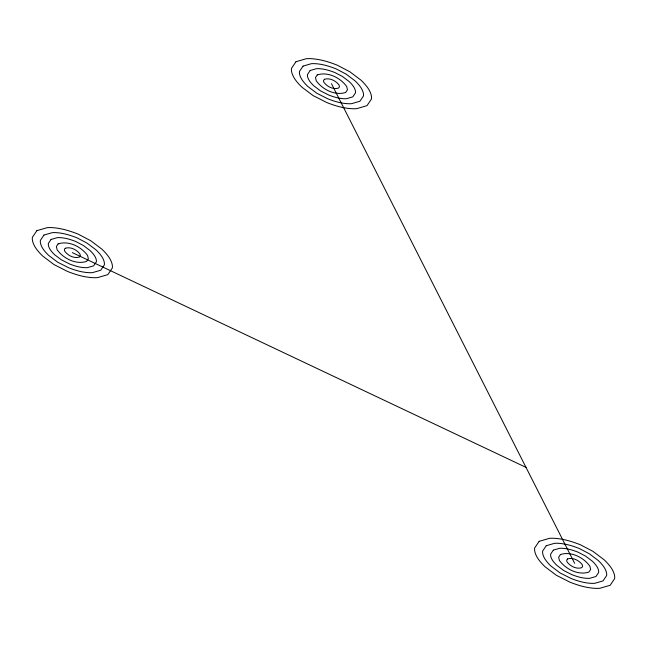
<?xml version="1.0" encoding="UTF-8"?>
<svg xmlns="http://www.w3.org/2000/svg" width="647" height="647" viewBox="0 0 647 647"><rect width="100%" height="100%" fill="white"/><g stroke="black" fill="none" stroke-linecap="round" stroke-linejoin="round"><path stroke-width="0.97" d="M72.359 252.645L526.011 467.385M331.474 83.689L574.641 563.311M36.839 230.68L32.399 237.279A83.39 22.427 29.6 0 0 34.291 245.561A53.248 14.315 29.6 0 0 42.815 256.147L54.033 264.591L67.628 271.489A53.248 14.315 29.6 0 0 84.514 276.625A83.39 22.427 29.6 0 0 97.608 277.612L107.871 274.611L112.319 268.012A83.39 22.427 29.6 0 0 110.427 259.73A53.248 14.315 29.6 0 0 101.902 249.152L90.677 240.7L78.125 234.117A56.54 15.204 29.6 0 0 60.203 228.666A83.39 22.427 29.6 0 0 47.11 227.679L36.839 230.68M43.947 235.071L40.389 240.352A66.714 17.938 29.6 0 0 41.901 246.976A42.597 11.452 29.6 0 0 48.727 255.444L57.696 262.205L68.574 267.721A42.597 11.452 29.6 0 0 82.088 271.829A66.714 17.938 29.6 0 0 92.553 272.613L100.77 270.22L104.329 264.938A66.714 17.938 29.6 0 0 102.816 258.315A42.597 11.452 29.6 0 0 95.991 249.847L87.013 243.086L76.977 237.821A45.233 12.164 29.6 0 0 62.63 233.462A66.714 17.938 29.6 0 0 52.156 232.677L43.947 235.071M51.048 239.463L48.379 243.426A50.037 13.458 29.6 0 0 49.52 248.391A31.946 8.589 29.6 0 0 54.631 254.748L61.368 259.811L69.52 263.952A31.946 8.589 29.6 0 0 79.654 267.033A50.037 13.458 29.6 0 0 87.507 267.623L93.669 265.828L96.338 261.865A50.037 13.458 29.6 0 0 95.198 256.899A31.946 8.589 29.6 0 0 90.087 250.551L83.35 245.48L75.82 241.525A33.919 9.123 29.6 0 0 65.064 238.258A50.037 13.458 29.6 0 0 57.211 237.667L51.048 239.463M58.149 243.862L56.37 246.499L57.13 249.815C63.487 258.541 75.853 264.866 86.569 261.437L88.34 258.792L87.588 255.484C81.231 246.725 68.865 240.409 58.149 243.862M65.258 248.254L64.368 249.572L64.74 251.23C67.919 255.597 74.106 258.76 79.46 257.037L80.349 255.719L79.969 254.061C76.799 249.685 70.612 246.523 65.258 248.254M295.962 61.724L291.514 68.315A83.39 22.427 29.6 0 0 293.406 76.605A53.248 14.315 29.6 0 0 301.931 87.183L313.156 95.635L326.751 102.533A53.248 14.315 29.6 0 0 343.638 107.669A83.39 22.427 29.6 0 0 356.723 108.647L366.995 105.655L371.435 99.056A83.39 22.427 29.6 0 0 369.542 90.774A53.248 14.315 29.6 0 0 361.018 80.188L349.801 71.744L337.249 65.161A56.54 15.204 29.6 0 0 319.319 59.71A83.39 22.427 29.6 0 0 306.225 58.723L295.962 61.724M303.063 66.115L299.504 71.396A66.714 17.938 29.6 0 0 301.017 78.02A42.597 11.452 29.6 0 0 307.843 86.488L316.82 93.249L327.697 98.765A42.597 11.452 29.6 0 0 341.204 102.873A66.714 17.938 29.6 0 0 351.677 103.657L359.886 101.264L363.444 95.982A66.714 17.938 29.6 0 0 361.932 89.359A42.597 11.452 29.6 0 0 355.106 80.891L346.137 74.13L336.092 68.865A45.233 12.164 29.6 0 0 321.753 64.506A66.714 17.938 29.6 0 0 311.28 63.713L303.063 66.115M310.164 70.507L307.503 74.47A50.037 13.458 29.6 0 0 308.635 79.435A31.946 8.589 29.6 0 0 313.755 85.784L320.483 90.855L328.644 94.996A31.946 8.589 29.6 0 0 338.769 98.077A50.037 13.458 29.6 0 0 346.622 98.667L352.785 96.872L355.454 92.909A50.037 13.458 29.6 0 0 354.321 87.935A31.946 8.589 29.6 0 0 349.202 81.587L342.473 76.516L334.936 72.569A33.919 9.123 29.6 0 0 324.179 69.302A50.037 13.458 29.6 0 0 316.326 68.711L310.164 70.507M317.273 74.898L315.493 77.543L316.246 80.851C322.602 89.585 334.976 95.91 345.684 92.472L347.463 89.836L346.703 86.52C340.354 77.769 327.989 71.453 317.273 74.898M324.373 79.298L323.484 80.616L323.864 82.274C327.042 86.633 333.221 89.796 338.583 88.081L339.465 86.763L339.093 85.105C335.914 80.729 329.727 77.567 324.373 79.298M539.129 541.345L534.681 547.944A83.39 22.427 29.6 0 0 536.573 556.226A53.248 14.315 29.6 0 0 545.097 566.812L556.323 575.256L569.918 582.163A53.248 14.315 29.6 0 0 586.797 587.29A83.39 22.427 29.6 0 0 599.89 588.277L610.161 585.276L614.601 578.685A83.39 22.427 29.6 0 0 612.709 570.395A53.248 14.315 29.6 0 0 604.185 559.817L592.967 551.365L580.416 544.782A56.54 15.204 29.6 0 0 562.486 539.331A83.39 22.427 29.6 0 0 549.392 538.353L539.129 541.345M546.23 545.736L542.671 551.018A66.714 17.938 29.6 0 0 544.184 557.641A42.597 11.452 29.6 0 0 551.009 566.109L559.987 572.87L570.864 578.386A42.597 11.452 29.6 0 0 584.37 582.494A66.714 17.938 29.6 0 0 594.844 583.287L603.053 580.885L606.611 575.604A66.714 17.938 29.6 0 0 605.099 568.98A42.597 11.452 29.6 0 0 598.273 560.512L589.304 553.751L579.259 548.486A45.233 12.164 29.6 0 0 564.912 544.127A66.714 17.938 29.6 0 0 554.447 543.343L546.23 545.736M553.331 550.128L550.662 554.091A50.037 13.458 29.6 0 0 551.802 559.065A31.946 8.589 29.6 0 0 556.913 565.413L563.65 570.484L571.802 574.617A31.946 8.589 29.6 0 0 581.936 577.698A50.037 13.458 29.6 0 0 589.789 578.289L595.952 576.493L598.621 572.53A50.037 13.458 29.6 0 0 597.48 567.565A31.946 8.589 29.6 0 0 592.369 561.216L585.632 556.145L578.103 552.198A33.919 9.123 29.6 0 0 567.346 548.923A50.037 13.458 29.6 0 0 559.493 548.332L553.331 550.128M560.431 554.528L558.66 557.164L559.412 560.48C565.769 569.206 578.143 575.531 588.851 572.102L590.63 569.457L589.87 566.149C583.521 557.399 571.155 551.074 560.431 554.528M567.54 558.919L566.651 560.237L567.031 561.895C570.209 566.262 576.388 569.425 581.742 567.702L582.632 566.384L582.26 564.726C579.081 560.351 572.894 557.196 567.54 558.919"/></g></svg>
